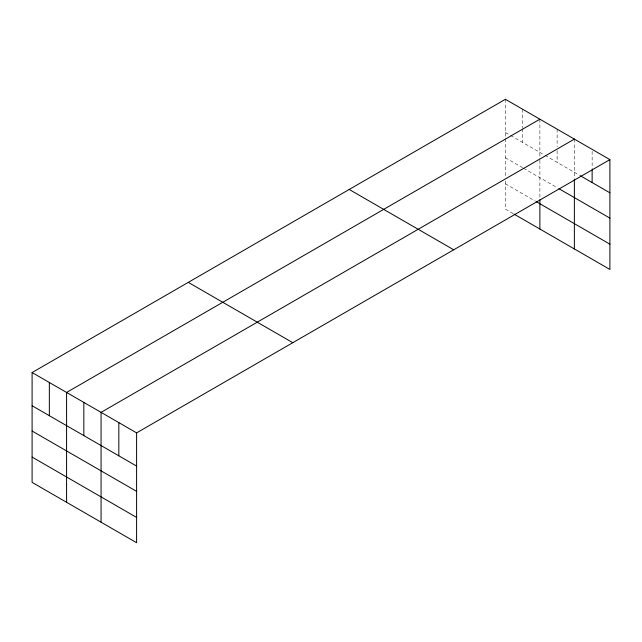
<?xml version="1.0" encoding="UTF-8"?>
<svg xmlns="http://www.w3.org/2000/svg" width="642" height="642" viewBox="0 0 642 642"><rect width="100%" height="100%" fill="white"/><g stroke="black" fill="none" stroke-linecap="round" stroke-linejoin="round"><path stroke-width="0.48" stroke-dasharray="3.21 2.41" d="M505.398 132.485L509.708 134.972M510.575 135.47L544.191 154.882M545.058 155.38L579.445 175.234M505.398 157.78L522.644 167.731M523.503 168.228L557.128 187.641M505.398 183.837L535.572 201.251M513.159 213.601L505.398 209.123L505.398 178.821M592.133 151.319L592.133 168.894M574.373 139.105L574.373 178.139M557.128 129.154L557.128 146.729M557.128 150.637L557.128 162.354M539.882 119.195L539.882 159.208M539.882 160.179L539.882 198.731M522.644 109.244L522.644 127.798M522.644 128.769L522.644 142.444M505.398 99.285L505.398 177.818"/><path stroke-width="0.96" d="M32.1 372.545L136.602 432.877L136.602 542.715L32.1 482.383L32.1 372.545L505.398 99.285L609.9 159.617L609.9 269.455L514.017 214.099M539.882 119.195L66.583 392.455L66.583 502.293M574.373 139.105L101.067 412.365L101.067 522.203M136.602 432.877L609.9 159.617M580.288 175.723L609.9 192.817M558.853 188.636L609.9 218.111M536.439 201.749L609.9 244.169M349.208 189.462L453.709 249.794M188.291 282.368L292.792 342.7M32.1 405.744L136.602 466.076M32.1 431.031L136.602 491.363M32.1 457.088L136.602 517.42M592.133 169.865L592.133 182.561M574.373 179.118L574.373 248.944M539.882 199.734L539.882 229.033M118.834 422.621L118.834 455.82M83.829 402.406L83.829 435.605M49.346 382.496L49.346 415.695"/></g></svg>
